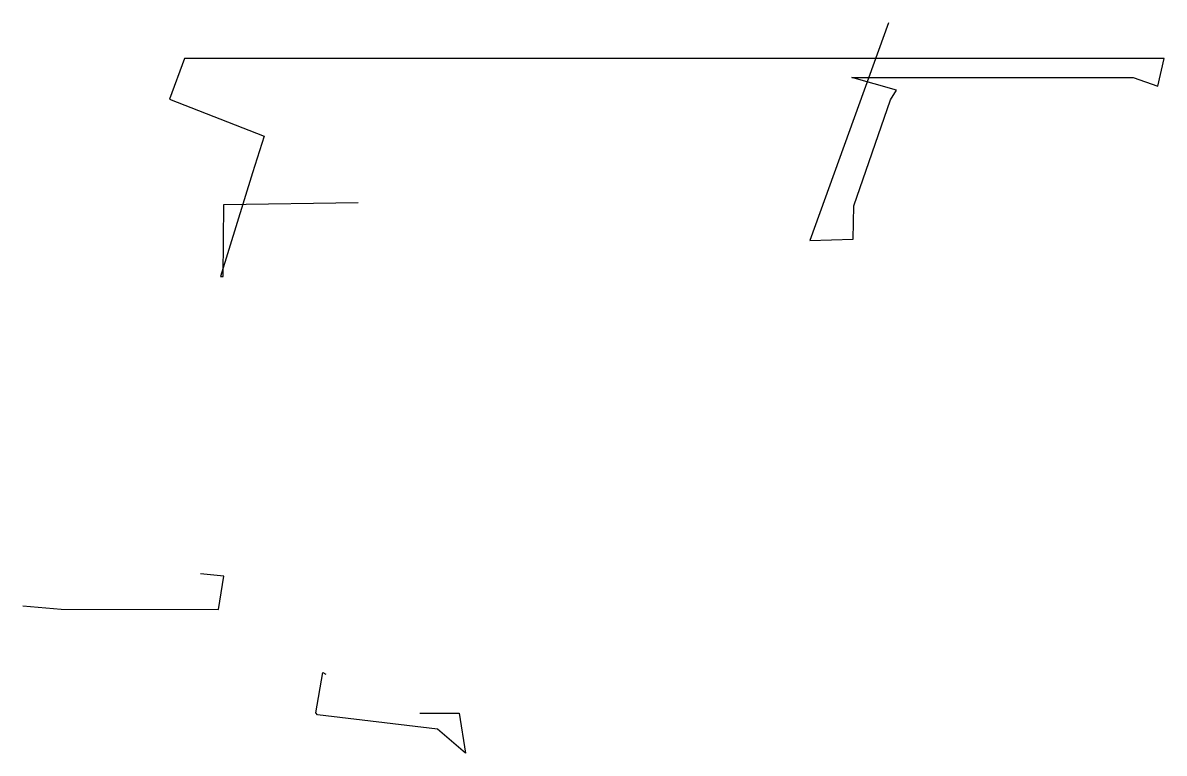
# Model space of a CAD drawing. Header units: metres. Extents: x -6.7 to 25.9, y -4.1 to 16.8.
import ezdxf

# ---------------------------------------------------------------- set-up
doc = ezdxf.new("R2010")
doc.units = ezdxf.units.M

msp = doc.modelspace()

# ---------------------------------------------------------------- linework, layer by layer
for points in [[(18.025, 16.779), (15.772, 10.554), (17.018, 10.59), (17.036, 11.546), (18.084, 14.578), (18.256, 14.852), (16.976, 15.218), (20.524, 15.218), (24.991, 15.218), (25.025, 15.218), (25.738, 14.966), (25.917, 15.763), (13.23, 15.763), (-2.123, 15.763), (-2.546, 14.6), (0.16, 13.536), (-0.176, 12.488), (-1.092, 9.527), (-1.092, 9.523), (-1.012, 9.524), (-0.992, 11.584), (2.845, 11.644)], [(-6.748, 0.109), (-5.649, 0.01), (-1.149, 0.003), (-0.993, 0.953), (-1.659, 1.017)], [(4.618, -2.962), (5.743, -2.962), (5.923, -4.108), (5.122, -3.425), (1.69, -3.016), (1.639, -2.957), (1.838, -1.802), (1.924, -1.85)]]:
    msp.add_lwpolyline(points)

doc.saveas('drawing.dxf')
